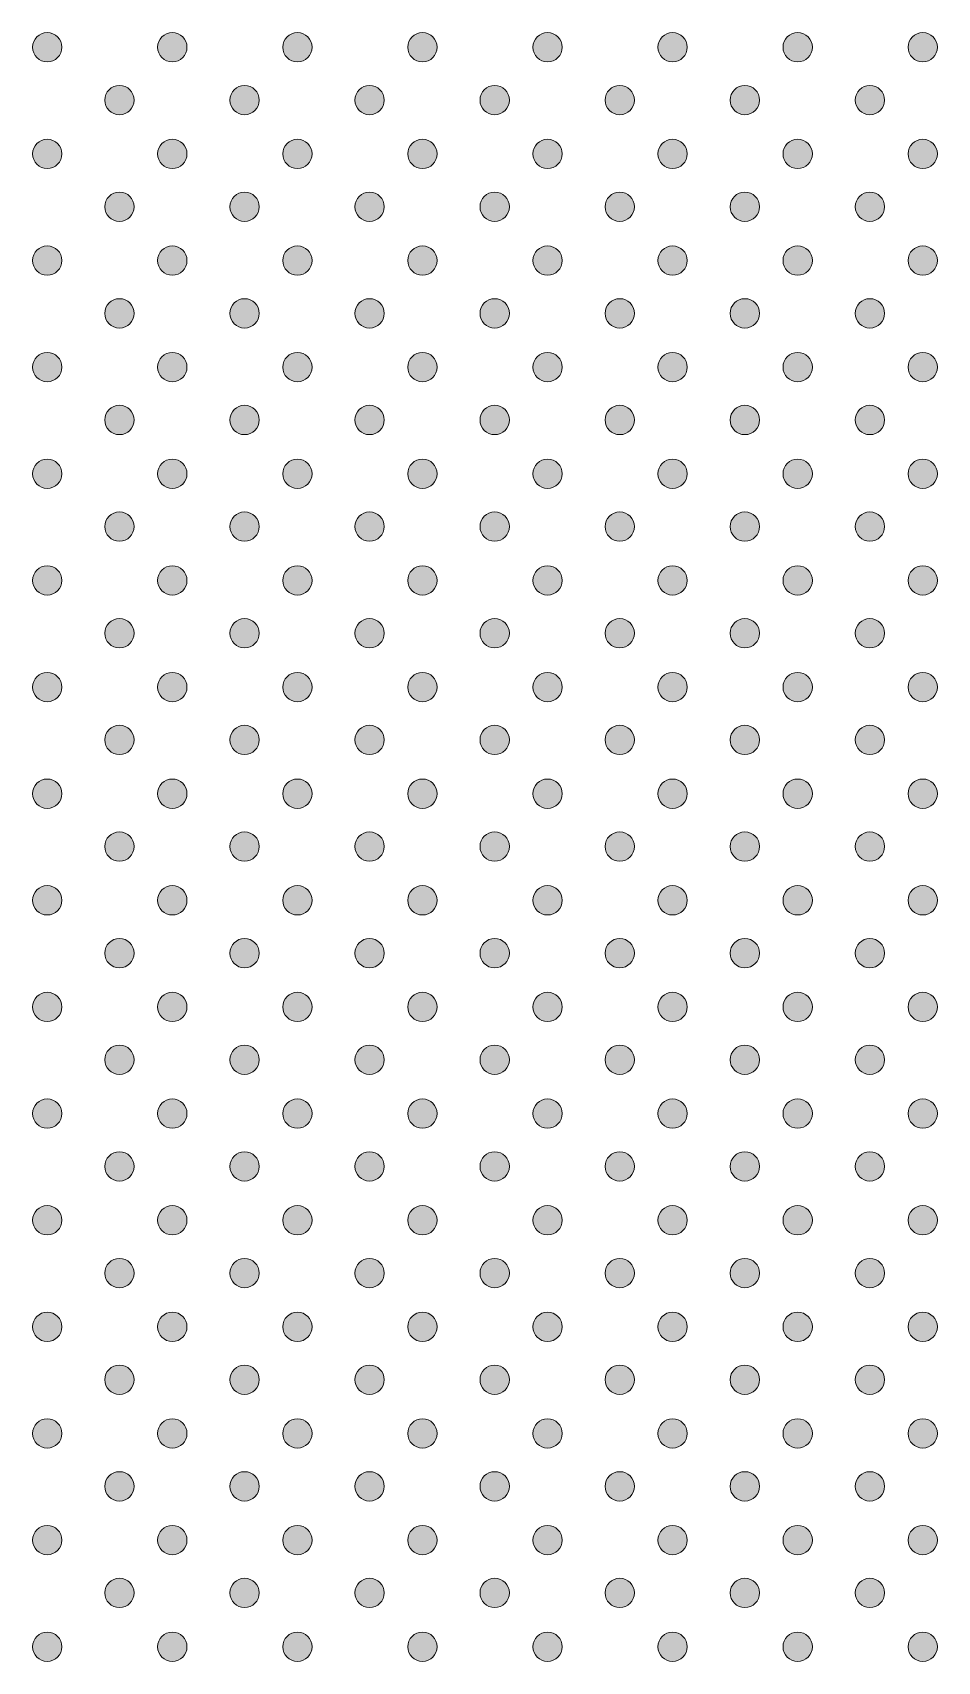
# Model space of a CAD drawing. Header units: millimetres. Extents: x 99 to 130, y -131 to 89.
# Drawn here: x 99.5 to 130.5, y 33.2 to 89 of the extents above; entities that cross this region are included whole.
import ezdxf

# ---------------------------------------------------------------- set-up
doc = ezdxf.new("R2010")
doc.units = ezdxf.units.MM
doc.header["$MEASUREMENT"] = 0
doc.layers.add('Livello 1', color=7, linetype='Continuous', lineweight=0)

msp = doc.modelspace()

# ---------------------------------------------------------------- hatches: boundary and pattern name
at = {"layer": 'Livello 1', "true_color": 0x000000, "transparency": 33554687}
h = msp.add_hatch(color=18, dxfattribs=at)
h.dxf.hatch_style = 2
edge = h.paths.add_edge_path()
edge.add_arc((99.981, 88.469), 0.502, 0, 360)
h = msp.add_hatch(color=18, dxfattribs=at)
h.dxf.hatch_style = 2
edge = h.paths.add_edge_path()
edge.add_arc((104.263, 88.469), 0.502, 0, 360)
h = msp.add_hatch(color=18, dxfattribs=at)
h.dxf.hatch_style = 2
edge = h.paths.add_edge_path()
edge.add_arc((108.546, 88.469), 0.502, 0, 360)
h = msp.add_hatch(color=18, dxfattribs=at)
h.dxf.hatch_style = 2
edge = h.paths.add_edge_path()
edge.add_arc((112.828, 88.469), 0.502, 0, 360)
h = msp.add_hatch(color=18, dxfattribs=at)
h.dxf.hatch_style = 2
edge = h.paths.add_edge_path()
edge.add_arc((117.11, 88.469), 0.502, 0, 360)
h = msp.add_hatch(color=18, dxfattribs=at)
h.dxf.hatch_style = 2
edge = h.paths.add_edge_path()
edge.add_arc((121.392, 88.469), 0.502, 0, 360)
h = msp.add_hatch(color=18, dxfattribs=at)
h.dxf.hatch_style = 2
edge = h.paths.add_edge_path()
edge.add_arc((125.674, 88.469), 0.502, 0, 360)
h = msp.add_hatch(color=18, dxfattribs=at)
h.dxf.hatch_style = 2
edge = h.paths.add_edge_path()
edge.add_arc((129.956, 88.469), 0.502, 0, 360)
h = msp.add_hatch(color=18, dxfattribs=at)
h.dxf.hatch_style = 2
edge = h.paths.add_edge_path()
edge.add_arc((102.454, 86.66), 0.502, 0, 360)
h = msp.add_hatch(color=18, dxfattribs=at)
h.dxf.hatch_style = 2
edge = h.paths.add_edge_path()
edge.add_arc((106.736, 86.66), 0.502, 0, 360)
h = msp.add_hatch(color=18, dxfattribs=at)
h.dxf.hatch_style = 2
edge = h.paths.add_edge_path()
edge.add_arc((111.018, 86.66), 0.502, 0, 360)
h = msp.add_hatch(color=18, dxfattribs=at)
h.dxf.hatch_style = 2
edge = h.paths.add_edge_path()
edge.add_arc((115.3, 86.66), 0.502, 0, 360)
h = msp.add_hatch(color=18, dxfattribs=at)
h.dxf.hatch_style = 2
edge = h.paths.add_edge_path()
edge.add_arc((119.583, 86.66), 0.502, 0, 360)
h = msp.add_hatch(color=18, dxfattribs=at)
h.dxf.hatch_style = 2
edge = h.paths.add_edge_path()
edge.add_arc((123.865, 86.66), 0.502, 0, 360)
h = msp.add_hatch(color=18, dxfattribs=at)
h.dxf.hatch_style = 2
edge = h.paths.add_edge_path()
edge.add_arc((128.147, 86.66), 0.502, 0, 360)
h = msp.add_hatch(color=18, dxfattribs=at)
h.dxf.hatch_style = 2
edge = h.paths.add_edge_path()
edge.add_arc((99.981, 84.818), 0.502, 0, 360)
h = msp.add_hatch(color=18, dxfattribs=at)
h.dxf.hatch_style = 2
edge = h.paths.add_edge_path()
edge.add_arc((104.263, 84.818), 0.502, 0, 360)
h = msp.add_hatch(color=18, dxfattribs=at)
h.dxf.hatch_style = 2
edge = h.paths.add_edge_path()
edge.add_arc((108.546, 84.818), 0.502, 0, 360)
h = msp.add_hatch(color=18, dxfattribs=at)
h.dxf.hatch_style = 2
edge = h.paths.add_edge_path()
edge.add_arc((112.828, 84.818), 0.502, 0, 360)
h = msp.add_hatch(color=18, dxfattribs=at)
h.dxf.hatch_style = 2
edge = h.paths.add_edge_path()
edge.add_arc((117.11, 84.818), 0.502, 0, 360)
h = msp.add_hatch(color=18, dxfattribs=at)
h.dxf.hatch_style = 2
edge = h.paths.add_edge_path()
edge.add_arc((121.392, 84.818), 0.502, 0, 360)
h = msp.add_hatch(color=18, dxfattribs=at)
h.dxf.hatch_style = 2
edge = h.paths.add_edge_path()
edge.add_arc((125.674, 84.818), 0.502, 0, 360)
h = msp.add_hatch(color=18, dxfattribs=at)
h.dxf.hatch_style = 2
edge = h.paths.add_edge_path()
edge.add_arc((129.956, 84.818), 0.502, 0, 360)
h = msp.add_hatch(color=18, dxfattribs=at)
h.dxf.hatch_style = 2
edge = h.paths.add_edge_path()
edge.add_arc((102.454, 83.009), 0.502, 0, 360)
h = msp.add_hatch(color=18, dxfattribs=at)
h.dxf.hatch_style = 2
edge = h.paths.add_edge_path()
edge.add_arc((106.736, 83.009), 0.502, 0, 360)
h = msp.add_hatch(color=18, dxfattribs=at)
h.dxf.hatch_style = 2
edge = h.paths.add_edge_path()
edge.add_arc((111.018, 83.009), 0.502, 0, 360)
h = msp.add_hatch(color=18, dxfattribs=at)
h.dxf.hatch_style = 2
edge = h.paths.add_edge_path()
edge.add_arc((115.3, 83.009), 0.502, 0, 360)
h = msp.add_hatch(color=18, dxfattribs=at)
h.dxf.hatch_style = 2
edge = h.paths.add_edge_path()
edge.add_arc((119.583, 83.009), 0.502, 0, 360)
h = msp.add_hatch(color=18, dxfattribs=at)
h.dxf.hatch_style = 2
edge = h.paths.add_edge_path()
edge.add_arc((123.865, 83.009), 0.502, 0, 360)
h = msp.add_hatch(color=18, dxfattribs=at)
h.dxf.hatch_style = 2
edge = h.paths.add_edge_path()
edge.add_arc((128.147, 83.009), 0.502, 0, 360)
h = msp.add_hatch(color=18, dxfattribs=at)
h.dxf.hatch_style = 2
edge = h.paths.add_edge_path()
edge.add_arc((99.981, 81.167), 0.502, 0, 360)
h = msp.add_hatch(color=18, dxfattribs=at)
h.dxf.hatch_style = 2
edge = h.paths.add_edge_path()
edge.add_arc((104.263, 81.167), 0.502, 0, 360)
h = msp.add_hatch(color=18, dxfattribs=at)
h.dxf.hatch_style = 2
edge = h.paths.add_edge_path()
edge.add_arc((108.546, 81.167), 0.502, 0, 360)
h = msp.add_hatch(color=18, dxfattribs=at)
h.dxf.hatch_style = 2
edge = h.paths.add_edge_path()
edge.add_arc((112.828, 81.167), 0.502, 0, 360)
h = msp.add_hatch(color=18, dxfattribs=at)
h.dxf.hatch_style = 2
edge = h.paths.add_edge_path()
edge.add_arc((117.11, 81.167), 0.502, 0, 360)
h = msp.add_hatch(color=18, dxfattribs=at)
h.dxf.hatch_style = 2
edge = h.paths.add_edge_path()
edge.add_arc((121.392, 81.167), 0.502, 0, 360)
h = msp.add_hatch(color=18, dxfattribs=at)
h.dxf.hatch_style = 2
edge = h.paths.add_edge_path()
edge.add_arc((125.674, 81.167), 0.502, 0, 360)
h = msp.add_hatch(color=18, dxfattribs=at)
h.dxf.hatch_style = 2
edge = h.paths.add_edge_path()
edge.add_arc((129.956, 81.167), 0.502, 0, 360)
h = msp.add_hatch(color=18, dxfattribs=at)
h.dxf.hatch_style = 2
edge = h.paths.add_edge_path()
edge.add_arc((102.454, 79.358), 0.502, 0, 360)
h = msp.add_hatch(color=18, dxfattribs=at)
h.dxf.hatch_style = 2
edge = h.paths.add_edge_path()
edge.add_arc((106.736, 79.358), 0.502, 0, 360)
h = msp.add_hatch(color=18, dxfattribs=at)
h.dxf.hatch_style = 2
edge = h.paths.add_edge_path()
edge.add_arc((111.018, 79.358), 0.502, 0, 360)
h = msp.add_hatch(color=18, dxfattribs=at)
h.dxf.hatch_style = 2
edge = h.paths.add_edge_path()
edge.add_arc((115.3, 79.358), 0.502, 0, 360)
h = msp.add_hatch(color=18, dxfattribs=at)
h.dxf.hatch_style = 2
edge = h.paths.add_edge_path()
edge.add_arc((119.583, 79.358), 0.502, 0, 360)
h = msp.add_hatch(color=18, dxfattribs=at)
h.dxf.hatch_style = 2
edge = h.paths.add_edge_path()
edge.add_arc((123.865, 79.358), 0.502, 0, 360)
h = msp.add_hatch(color=18, dxfattribs=at)
h.dxf.hatch_style = 2
edge = h.paths.add_edge_path()
edge.add_arc((128.147, 79.358), 0.502, 0, 360)
h = msp.add_hatch(color=18, dxfattribs=at)
h.dxf.hatch_style = 2
edge = h.paths.add_edge_path()
edge.add_arc((99.981, 77.516), 0.502, 0, 360)
h = msp.add_hatch(color=18, dxfattribs=at)
h.dxf.hatch_style = 2
edge = h.paths.add_edge_path()
edge.add_arc((104.263, 77.516), 0.502, 0, 360)
h = msp.add_hatch(color=18, dxfattribs=at)
h.dxf.hatch_style = 2
edge = h.paths.add_edge_path()
edge.add_arc((108.546, 77.516), 0.502, 0, 360)
h = msp.add_hatch(color=18, dxfattribs=at)
h.dxf.hatch_style = 2
edge = h.paths.add_edge_path()
edge.add_arc((112.828, 77.516), 0.502, 0, 360)
h = msp.add_hatch(color=18, dxfattribs=at)
h.dxf.hatch_style = 2
edge = h.paths.add_edge_path()
edge.add_arc((117.11, 77.516), 0.502, 0, 360)
h = msp.add_hatch(color=18, dxfattribs=at)
h.dxf.hatch_style = 2
edge = h.paths.add_edge_path()
edge.add_arc((121.392, 77.516), 0.502, 0, 360)
h = msp.add_hatch(color=18, dxfattribs=at)
h.dxf.hatch_style = 2
edge = h.paths.add_edge_path()
edge.add_arc((125.674, 77.516), 0.502, 0, 360)
h = msp.add_hatch(color=18, dxfattribs=at)
h.dxf.hatch_style = 2
edge = h.paths.add_edge_path()
edge.add_arc((129.956, 77.516), 0.502, 0, 360)
h = msp.add_hatch(color=18, dxfattribs=at)
h.dxf.hatch_style = 2
edge = h.paths.add_edge_path()
edge.add_arc((102.454, 75.707), 0.502, 0, 360)
h = msp.add_hatch(color=18, dxfattribs=at)
h.dxf.hatch_style = 2
edge = h.paths.add_edge_path()
edge.add_arc((106.736, 75.707), 0.502, 0, 360)
h = msp.add_hatch(color=18, dxfattribs=at)
h.dxf.hatch_style = 2
edge = h.paths.add_edge_path()
edge.add_arc((111.018, 75.707), 0.502, 0, 360)
h = msp.add_hatch(color=18, dxfattribs=at)
h.dxf.hatch_style = 2
edge = h.paths.add_edge_path()
edge.add_arc((115.3, 75.707), 0.502, 0, 360)
h = msp.add_hatch(color=18, dxfattribs=at)
h.dxf.hatch_style = 2
edge = h.paths.add_edge_path()
edge.add_arc((119.583, 75.707), 0.502, 0, 360)
h = msp.add_hatch(color=18, dxfattribs=at)
h.dxf.hatch_style = 2
edge = h.paths.add_edge_path()
edge.add_arc((123.865, 75.707), 0.502, 0, 360)
h = msp.add_hatch(color=18, dxfattribs=at)
h.dxf.hatch_style = 2
edge = h.paths.add_edge_path()
edge.add_arc((128.147, 75.707), 0.502, 0, 360)
h = msp.add_hatch(color=18, dxfattribs=at)
h.dxf.hatch_style = 2
edge = h.paths.add_edge_path()
edge.add_arc((99.981, 73.865), 0.502, 0, 360)
h = msp.add_hatch(color=18, dxfattribs=at)
h.dxf.hatch_style = 2
edge = h.paths.add_edge_path()
edge.add_arc((104.263, 73.865), 0.502, 0, 360)
h = msp.add_hatch(color=18, dxfattribs=at)
h.dxf.hatch_style = 2
edge = h.paths.add_edge_path()
edge.add_arc((108.546, 73.865), 0.502, 0, 360)
h = msp.add_hatch(color=18, dxfattribs=at)
h.dxf.hatch_style = 2
edge = h.paths.add_edge_path()
edge.add_arc((112.828, 73.865), 0.502, 0, 360)
h = msp.add_hatch(color=18, dxfattribs=at)
h.dxf.hatch_style = 2
edge = h.paths.add_edge_path()
edge.add_arc((117.11, 73.865), 0.502, 0, 360)
h = msp.add_hatch(color=18, dxfattribs=at)
h.dxf.hatch_style = 2
edge = h.paths.add_edge_path()
edge.add_arc((121.392, 73.865), 0.502, 0, 360)
h = msp.add_hatch(color=18, dxfattribs=at)
h.dxf.hatch_style = 2
edge = h.paths.add_edge_path()
edge.add_arc((125.674, 73.865), 0.502, 0, 360)
h = msp.add_hatch(color=18, dxfattribs=at)
h.dxf.hatch_style = 2
edge = h.paths.add_edge_path()
edge.add_arc((129.956, 73.865), 0.502, 0, 360)
h = msp.add_hatch(color=18, dxfattribs=at)
h.dxf.hatch_style = 2
edge = h.paths.add_edge_path()
edge.add_arc((102.454, 72.056), 0.502, 0, 360)
h = msp.add_hatch(color=18, dxfattribs=at)
h.dxf.hatch_style = 2
edge = h.paths.add_edge_path()
edge.add_arc((106.736, 72.056), 0.502, 0, 360)
h = msp.add_hatch(color=18, dxfattribs=at)
h.dxf.hatch_style = 2
edge = h.paths.add_edge_path()
edge.add_arc((111.018, 72.056), 0.502, 0, 360)
h = msp.add_hatch(color=18, dxfattribs=at)
h.dxf.hatch_style = 2
edge = h.paths.add_edge_path()
edge.add_arc((115.3, 72.056), 0.502, 0, 360)
h = msp.add_hatch(color=18, dxfattribs=at)
h.dxf.hatch_style = 2
edge = h.paths.add_edge_path()
edge.add_arc((119.583, 72.056), 0.502, 0, 360)
h = msp.add_hatch(color=18, dxfattribs=at)
h.dxf.hatch_style = 2
edge = h.paths.add_edge_path()
edge.add_arc((123.865, 72.056), 0.502, 0, 360)
h = msp.add_hatch(color=18, dxfattribs=at)
h.dxf.hatch_style = 2
edge = h.paths.add_edge_path()
edge.add_arc((128.147, 72.056), 0.502, 0, 360)
h = msp.add_hatch(color=18, dxfattribs=at)
h.dxf.hatch_style = 2
edge = h.paths.add_edge_path()
edge.add_arc((99.981, 70.214), 0.502, 0, 360)
h = msp.add_hatch(color=18, dxfattribs=at)
h.dxf.hatch_style = 2
edge = h.paths.add_edge_path()
edge.add_arc((104.263, 70.214), 0.502, 0, 360)
h = msp.add_hatch(color=18, dxfattribs=at)
h.dxf.hatch_style = 2
edge = h.paths.add_edge_path()
edge.add_arc((108.546, 70.214), 0.502, 0, 360)
h = msp.add_hatch(color=18, dxfattribs=at)
h.dxf.hatch_style = 2
edge = h.paths.add_edge_path()
edge.add_arc((112.828, 70.214), 0.502, 0, 360)
h = msp.add_hatch(color=18, dxfattribs=at)
h.dxf.hatch_style = 2
edge = h.paths.add_edge_path()
edge.add_arc((117.11, 70.214), 0.502, 0, 360)
h = msp.add_hatch(color=18, dxfattribs=at)
h.dxf.hatch_style = 2
edge = h.paths.add_edge_path()
edge.add_arc((121.392, 70.214), 0.502, 0, 360)
h = msp.add_hatch(color=18, dxfattribs=at)
h.dxf.hatch_style = 2
edge = h.paths.add_edge_path()
edge.add_arc((125.674, 70.214), 0.502, 0, 360)
h = msp.add_hatch(color=18, dxfattribs=at)
h.dxf.hatch_style = 2
edge = h.paths.add_edge_path()
edge.add_arc((129.956, 70.214), 0.502, 0, 360)
h = msp.add_hatch(color=18, dxfattribs=at)
h.dxf.hatch_style = 2
edge = h.paths.add_edge_path()
edge.add_arc((102.454, 68.405), 0.502, 0, 360)
h = msp.add_hatch(color=18, dxfattribs=at)
h.dxf.hatch_style = 2
edge = h.paths.add_edge_path()
edge.add_arc((106.736, 68.405), 0.502, 0, 360)
h = msp.add_hatch(color=18, dxfattribs=at)
h.dxf.hatch_style = 2
edge = h.paths.add_edge_path()
edge.add_arc((111.018, 68.405), 0.502, 0, 360)
h = msp.add_hatch(color=18, dxfattribs=at)
h.dxf.hatch_style = 2
edge = h.paths.add_edge_path()
edge.add_arc((115.3, 68.405), 0.502, 0, 360)
h = msp.add_hatch(color=18, dxfattribs=at)
h.dxf.hatch_style = 2
edge = h.paths.add_edge_path()
edge.add_arc((119.583, 68.405), 0.502, 0, 360)
h = msp.add_hatch(color=18, dxfattribs=at)
h.dxf.hatch_style = 2
edge = h.paths.add_edge_path()
edge.add_arc((123.865, 68.405), 0.502, 0, 360)
h = msp.add_hatch(color=18, dxfattribs=at)
h.dxf.hatch_style = 2
edge = h.paths.add_edge_path()
edge.add_arc((128.147, 68.405), 0.502, 0, 360)
h = msp.add_hatch(color=18, dxfattribs=at)
h.dxf.hatch_style = 2
edge = h.paths.add_edge_path()
edge.add_arc((99.981, 66.563), 0.502, 0, 360)
h = msp.add_hatch(color=18, dxfattribs=at)
h.dxf.hatch_style = 2
edge = h.paths.add_edge_path()
edge.add_arc((104.263, 66.563), 0.502, 0, 360)
h = msp.add_hatch(color=18, dxfattribs=at)
h.dxf.hatch_style = 2
edge = h.paths.add_edge_path()
edge.add_arc((108.546, 66.563), 0.502, 0, 360)
h = msp.add_hatch(color=18, dxfattribs=at)
h.dxf.hatch_style = 2
edge = h.paths.add_edge_path()
edge.add_arc((112.828, 66.563), 0.502, 0, 360)
h = msp.add_hatch(color=18, dxfattribs=at)
h.dxf.hatch_style = 2
edge = h.paths.add_edge_path()
edge.add_arc((117.11, 66.563), 0.502, 0, 360)
h = msp.add_hatch(color=18, dxfattribs=at)
h.dxf.hatch_style = 2
edge = h.paths.add_edge_path()
edge.add_arc((121.392, 66.563), 0.502, 0, 360)
h = msp.add_hatch(color=18, dxfattribs=at)
h.dxf.hatch_style = 2
edge = h.paths.add_edge_path()
edge.add_arc((125.674, 66.563), 0.502, 0, 360)
h = msp.add_hatch(color=18, dxfattribs=at)
h.dxf.hatch_style = 2
edge = h.paths.add_edge_path()
edge.add_arc((129.956, 66.563), 0.502, 0, 360)
h = msp.add_hatch(color=18, dxfattribs=at)
h.dxf.hatch_style = 2
edge = h.paths.add_edge_path()
edge.add_arc((102.454, 64.754), 0.502, 0, 360)
h = msp.add_hatch(color=18, dxfattribs=at)
h.dxf.hatch_style = 2
edge = h.paths.add_edge_path()
edge.add_arc((106.736, 64.754), 0.502, 0, 360)
h = msp.add_hatch(color=18, dxfattribs=at)
h.dxf.hatch_style = 2
edge = h.paths.add_edge_path()
edge.add_arc((111.018, 64.754), 0.502, 0, 360)
h = msp.add_hatch(color=18, dxfattribs=at)
h.dxf.hatch_style = 2
edge = h.paths.add_edge_path()
edge.add_arc((115.3, 64.754), 0.502, 0, 360)
h = msp.add_hatch(color=18, dxfattribs=at)
h.dxf.hatch_style = 2
edge = h.paths.add_edge_path()
edge.add_arc((119.583, 64.754), 0.502, 0, 360)
h = msp.add_hatch(color=18, dxfattribs=at)
h.dxf.hatch_style = 2
edge = h.paths.add_edge_path()
edge.add_arc((123.865, 64.754), 0.502, 0, 360)
h = msp.add_hatch(color=18, dxfattribs=at)
h.dxf.hatch_style = 2
edge = h.paths.add_edge_path()
edge.add_arc((128.147, 64.754), 0.502, 0, 360)
h = msp.add_hatch(color=18, dxfattribs=at)
h.dxf.hatch_style = 2
edge = h.paths.add_edge_path()
edge.add_arc((99.981, 62.912), 0.502, 0, 360)
h = msp.add_hatch(color=18, dxfattribs=at)
h.dxf.hatch_style = 2
edge = h.paths.add_edge_path()
edge.add_arc((104.263, 62.912), 0.502, 0, 360)
h = msp.add_hatch(color=18, dxfattribs=at)
h.dxf.hatch_style = 2
edge = h.paths.add_edge_path()
edge.add_arc((108.546, 62.912), 0.502, 0, 360)
h = msp.add_hatch(color=18, dxfattribs=at)
h.dxf.hatch_style = 2
edge = h.paths.add_edge_path()
edge.add_arc((112.828, 62.912), 0.502, 0, 360)
h = msp.add_hatch(color=18, dxfattribs=at)
h.dxf.hatch_style = 2
edge = h.paths.add_edge_path()
edge.add_arc((117.11, 62.912), 0.502, 0, 360)
h = msp.add_hatch(color=18, dxfattribs=at)
h.dxf.hatch_style = 2
edge = h.paths.add_edge_path()
edge.add_arc((121.392, 62.912), 0.502, 0, 360)
h = msp.add_hatch(color=18, dxfattribs=at)
h.dxf.hatch_style = 2
edge = h.paths.add_edge_path()
edge.add_arc((125.674, 62.912), 0.502, 0, 360)
h = msp.add_hatch(color=18, dxfattribs=at)
h.dxf.hatch_style = 2
edge = h.paths.add_edge_path()
edge.add_arc((129.956, 62.912), 0.502, 0, 360)
h = msp.add_hatch(color=18, dxfattribs=at)
h.dxf.hatch_style = 2
edge = h.paths.add_edge_path()
edge.add_arc((102.454, 61.103), 0.502, 0, 360)
h = msp.add_hatch(color=18, dxfattribs=at)
h.dxf.hatch_style = 2
edge = h.paths.add_edge_path()
edge.add_arc((106.736, 61.103), 0.502, 0, 360)
h = msp.add_hatch(color=18, dxfattribs=at)
h.dxf.hatch_style = 2
edge = h.paths.add_edge_path()
edge.add_arc((111.018, 61.103), 0.502, 0, 360)
h = msp.add_hatch(color=18, dxfattribs=at)
h.dxf.hatch_style = 2
edge = h.paths.add_edge_path()
edge.add_arc((115.3, 61.103), 0.502, 0, 360)
h = msp.add_hatch(color=18, dxfattribs=at)
h.dxf.hatch_style = 2
edge = h.paths.add_edge_path()
edge.add_arc((119.583, 61.103), 0.502, 0, 360)
h = msp.add_hatch(color=18, dxfattribs=at)
h.dxf.hatch_style = 2
edge = h.paths.add_edge_path()
edge.add_arc((123.865, 61.103), 0.502, 0, 360)
h = msp.add_hatch(color=18, dxfattribs=at)
h.dxf.hatch_style = 2
edge = h.paths.add_edge_path()
edge.add_arc((128.147, 61.103), 0.502, 0, 360)
h = msp.add_hatch(color=18, dxfattribs=at)
h.dxf.hatch_style = 2
edge = h.paths.add_edge_path()
edge.add_arc((99.981, 59.261), 0.502, 0, 360)
h = msp.add_hatch(color=18, dxfattribs=at)
h.dxf.hatch_style = 2
edge = h.paths.add_edge_path()
edge.add_arc((104.263, 59.261), 0.502, 0, 360)
h = msp.add_hatch(color=18, dxfattribs=at)
h.dxf.hatch_style = 2
edge = h.paths.add_edge_path()
edge.add_arc((108.546, 59.261), 0.502, 0, 360)
h = msp.add_hatch(color=18, dxfattribs=at)
h.dxf.hatch_style = 2
edge = h.paths.add_edge_path()
edge.add_arc((112.828, 59.261), 0.502, 0, 360)
h = msp.add_hatch(color=18, dxfattribs=at)
h.dxf.hatch_style = 2
edge = h.paths.add_edge_path()
edge.add_arc((117.11, 59.261), 0.502, 0, 360)
h = msp.add_hatch(color=18, dxfattribs=at)
h.dxf.hatch_style = 2
edge = h.paths.add_edge_path()
edge.add_arc((121.392, 59.261), 0.502, 0, 360)
h = msp.add_hatch(color=18, dxfattribs=at)
h.dxf.hatch_style = 2
edge = h.paths.add_edge_path()
edge.add_arc((125.674, 59.261), 0.502, 0, 360)
h = msp.add_hatch(color=18, dxfattribs=at)
h.dxf.hatch_style = 2
edge = h.paths.add_edge_path()
edge.add_arc((129.956, 59.261), 0.502, 0, 360)
h = msp.add_hatch(color=18, dxfattribs=at)
h.dxf.hatch_style = 2
edge = h.paths.add_edge_path()
edge.add_arc((102.454, 57.452), 0.502, 0, 360)
h = msp.add_hatch(color=18, dxfattribs=at)
h.dxf.hatch_style = 2
edge = h.paths.add_edge_path()
edge.add_arc((106.736, 57.452), 0.502, 0, 360)
h = msp.add_hatch(color=18, dxfattribs=at)
h.dxf.hatch_style = 2
edge = h.paths.add_edge_path()
edge.add_arc((111.018, 57.452), 0.502, 0, 360)
h = msp.add_hatch(color=18, dxfattribs=at)
h.dxf.hatch_style = 2
edge = h.paths.add_edge_path()
edge.add_arc((115.3, 57.452), 0.502, 0, 360)
h = msp.add_hatch(color=18, dxfattribs=at)
h.dxf.hatch_style = 2
edge = h.paths.add_edge_path()
edge.add_arc((119.583, 57.452), 0.502, 0, 360)
h = msp.add_hatch(color=18, dxfattribs=at)
h.dxf.hatch_style = 2
edge = h.paths.add_edge_path()
edge.add_arc((123.865, 57.452), 0.502, 0, 360)
h = msp.add_hatch(color=18, dxfattribs=at)
h.dxf.hatch_style = 2
edge = h.paths.add_edge_path()
edge.add_arc((128.147, 57.452), 0.502, 0, 360)
h = msp.add_hatch(color=18, dxfattribs=at)
h.dxf.hatch_style = 2
edge = h.paths.add_edge_path()
edge.add_arc((99.981, 55.61), 0.502, 0, 360)
h = msp.add_hatch(color=18, dxfattribs=at)
h.dxf.hatch_style = 2
edge = h.paths.add_edge_path()
edge.add_arc((104.263, 55.61), 0.502, 0, 360)
h = msp.add_hatch(color=18, dxfattribs=at)
h.dxf.hatch_style = 2
edge = h.paths.add_edge_path()
edge.add_arc((108.546, 55.61), 0.502, 0, 360)
h = msp.add_hatch(color=18, dxfattribs=at)
h.dxf.hatch_style = 2
edge = h.paths.add_edge_path()
edge.add_arc((112.828, 55.61), 0.502, 0, 360)
h = msp.add_hatch(color=18, dxfattribs=at)
h.dxf.hatch_style = 2
edge = h.paths.add_edge_path()
edge.add_arc((117.11, 55.61), 0.502, 0, 360)
h = msp.add_hatch(color=18, dxfattribs=at)
h.dxf.hatch_style = 2
edge = h.paths.add_edge_path()
edge.add_arc((121.392, 55.61), 0.502, 0, 360)
h = msp.add_hatch(color=18, dxfattribs=at)
h.dxf.hatch_style = 2
edge = h.paths.add_edge_path()
edge.add_arc((125.674, 55.61), 0.502, 0, 360)
h = msp.add_hatch(color=18, dxfattribs=at)
h.dxf.hatch_style = 2
edge = h.paths.add_edge_path()
edge.add_arc((129.956, 55.61), 0.502, 0, 360)
h = msp.add_hatch(color=18, dxfattribs=at)
h.dxf.hatch_style = 2
edge = h.paths.add_edge_path()
edge.add_arc((102.454, 53.801), 0.502, 0, 360)
h = msp.add_hatch(color=18, dxfattribs=at)
h.dxf.hatch_style = 2
edge = h.paths.add_edge_path()
edge.add_arc((106.736, 53.801), 0.502, 0, 360)
h = msp.add_hatch(color=18, dxfattribs=at)
h.dxf.hatch_style = 2
edge = h.paths.add_edge_path()
edge.add_arc((111.018, 53.801), 0.502, 0, 360)
h = msp.add_hatch(color=18, dxfattribs=at)
h.dxf.hatch_style = 2
edge = h.paths.add_edge_path()
edge.add_arc((115.3, 53.801), 0.502, 0, 360)
h = msp.add_hatch(color=18, dxfattribs=at)
h.dxf.hatch_style = 2
edge = h.paths.add_edge_path()
edge.add_arc((119.583, 53.801), 0.502, 0, 360)
h = msp.add_hatch(color=18, dxfattribs=at)
h.dxf.hatch_style = 2
edge = h.paths.add_edge_path()
edge.add_arc((123.865, 53.801), 0.502, 0, 360)
h = msp.add_hatch(color=18, dxfattribs=at)
h.dxf.hatch_style = 2
edge = h.paths.add_edge_path()
edge.add_arc((128.147, 53.801), 0.502, 0, 360)
h = msp.add_hatch(color=18, dxfattribs=at)
h.dxf.hatch_style = 2
edge = h.paths.add_edge_path()
edge.add_arc((99.981, 51.96), 0.502, 0, 360)
h = msp.add_hatch(color=18, dxfattribs=at)
h.dxf.hatch_style = 2
edge = h.paths.add_edge_path()
edge.add_arc((104.263, 51.96), 0.502, 0, 360)
h = msp.add_hatch(color=18, dxfattribs=at)
h.dxf.hatch_style = 2
edge = h.paths.add_edge_path()
edge.add_arc((108.546, 51.96), 0.502, 0, 360)
h = msp.add_hatch(color=18, dxfattribs=at)
h.dxf.hatch_style = 2
edge = h.paths.add_edge_path()
edge.add_arc((112.828, 51.96), 0.502, 0, 360)
h = msp.add_hatch(color=18, dxfattribs=at)
h.dxf.hatch_style = 2
edge = h.paths.add_edge_path()
edge.add_arc((117.11, 51.96), 0.502, 0, 360)
h = msp.add_hatch(color=18, dxfattribs=at)
h.dxf.hatch_style = 2
edge = h.paths.add_edge_path()
edge.add_arc((121.392, 51.96), 0.502, 0, 360)
h = msp.add_hatch(color=18, dxfattribs=at)
h.dxf.hatch_style = 2
edge = h.paths.add_edge_path()
edge.add_arc((125.674, 51.96), 0.502, 0, 360)
h = msp.add_hatch(color=18, dxfattribs=at)
h.dxf.hatch_style = 2
edge = h.paths.add_edge_path()
edge.add_arc((129.956, 51.96), 0.502, 0, 360)
h = msp.add_hatch(color=18, dxfattribs=at)
h.dxf.hatch_style = 2
edge = h.paths.add_edge_path()
edge.add_arc((102.454, 50.15), 0.502, 0, 360)
h = msp.add_hatch(color=18, dxfattribs=at)
h.dxf.hatch_style = 2
edge = h.paths.add_edge_path()
edge.add_arc((106.736, 50.15), 0.502, 0, 360)
h = msp.add_hatch(color=18, dxfattribs=at)
h.dxf.hatch_style = 2
edge = h.paths.add_edge_path()
edge.add_arc((111.018, 50.15), 0.502, 0, 360)
h = msp.add_hatch(color=18, dxfattribs=at)
h.dxf.hatch_style = 2
edge = h.paths.add_edge_path()
edge.add_arc((115.3, 50.15), 0.502, 0, 360)
h = msp.add_hatch(color=18, dxfattribs=at)
h.dxf.hatch_style = 2
edge = h.paths.add_edge_path()
edge.add_arc((119.583, 50.15), 0.502, 0, 360)
h = msp.add_hatch(color=18, dxfattribs=at)
h.dxf.hatch_style = 2
edge = h.paths.add_edge_path()
edge.add_arc((123.865, 50.15), 0.502, 0, 360)
h = msp.add_hatch(color=18, dxfattribs=at)
h.dxf.hatch_style = 2
edge = h.paths.add_edge_path()
edge.add_arc((128.147, 50.15), 0.502, 0, 360)
h = msp.add_hatch(color=18, dxfattribs=at)
h.dxf.hatch_style = 2
edge = h.paths.add_edge_path()
edge.add_arc((99.981, 48.309), 0.502, 0, 360)
h = msp.add_hatch(color=18, dxfattribs=at)
h.dxf.hatch_style = 2
edge = h.paths.add_edge_path()
edge.add_arc((104.263, 48.309), 0.502, 0, 360)
h = msp.add_hatch(color=18, dxfattribs=at)
h.dxf.hatch_style = 2
edge = h.paths.add_edge_path()
edge.add_arc((108.546, 48.309), 0.502, 0, 360)
h = msp.add_hatch(color=18, dxfattribs=at)
h.dxf.hatch_style = 2
edge = h.paths.add_edge_path()
edge.add_arc((112.828, 48.309), 0.502, 0, 360)
h = msp.add_hatch(color=18, dxfattribs=at)
h.dxf.hatch_style = 2
edge = h.paths.add_edge_path()
edge.add_arc((117.11, 48.309), 0.502, 0, 360)
h = msp.add_hatch(color=18, dxfattribs=at)
h.dxf.hatch_style = 2
edge = h.paths.add_edge_path()
edge.add_arc((121.392, 48.309), 0.502, 0, 360)
h = msp.add_hatch(color=18, dxfattribs=at)
h.dxf.hatch_style = 2
edge = h.paths.add_edge_path()
edge.add_arc((125.674, 48.309), 0.502, 0, 360)
h = msp.add_hatch(color=18, dxfattribs=at)
h.dxf.hatch_style = 2
edge = h.paths.add_edge_path()
edge.add_arc((129.956, 48.309), 0.502, 0, 360)
h = msp.add_hatch(color=18, dxfattribs=at)
h.dxf.hatch_style = 2
edge = h.paths.add_edge_path()
edge.add_arc((102.454, 46.499), 0.502, 0, 360)
h = msp.add_hatch(color=18, dxfattribs=at)
h.dxf.hatch_style = 2
edge = h.paths.add_edge_path()
edge.add_arc((106.736, 46.499), 0.502, 0, 360)
h = msp.add_hatch(color=18, dxfattribs=at)
h.dxf.hatch_style = 2
edge = h.paths.add_edge_path()
edge.add_arc((111.018, 46.499), 0.502, 0, 360)
h = msp.add_hatch(color=18, dxfattribs=at)
h.dxf.hatch_style = 2
edge = h.paths.add_edge_path()
edge.add_arc((115.3, 46.499), 0.502, 0, 360)
h = msp.add_hatch(color=18, dxfattribs=at)
h.dxf.hatch_style = 2
edge = h.paths.add_edge_path()
edge.add_arc((119.583, 46.499), 0.502, 0, 360)
h = msp.add_hatch(color=18, dxfattribs=at)
h.dxf.hatch_style = 2
edge = h.paths.add_edge_path()
edge.add_arc((123.865, 46.499), 0.502, 0, 360)
h = msp.add_hatch(color=18, dxfattribs=at)
h.dxf.hatch_style = 2
edge = h.paths.add_edge_path()
edge.add_arc((128.147, 46.499), 0.502, 0, 360)
h = msp.add_hatch(color=18, dxfattribs=at)
h.dxf.hatch_style = 2
edge = h.paths.add_edge_path()
edge.add_arc((99.981, 44.658), 0.502, 0, 360)
h = msp.add_hatch(color=18, dxfattribs=at)
h.dxf.hatch_style = 2
edge = h.paths.add_edge_path()
edge.add_arc((104.263, 44.658), 0.502, 0, 360)
h = msp.add_hatch(color=18, dxfattribs=at)
h.dxf.hatch_style = 2
edge = h.paths.add_edge_path()
edge.add_arc((108.546, 44.658), 0.502, 0, 360)
h = msp.add_hatch(color=18, dxfattribs=at)
h.dxf.hatch_style = 2
edge = h.paths.add_edge_path()
edge.add_arc((112.828, 44.658), 0.502, 0, 360)
h = msp.add_hatch(color=18, dxfattribs=at)
h.dxf.hatch_style = 2
edge = h.paths.add_edge_path()
edge.add_arc((117.11, 44.658), 0.502, 0, 360)
h = msp.add_hatch(color=18, dxfattribs=at)
h.dxf.hatch_style = 2
edge = h.paths.add_edge_path()
edge.add_arc((121.392, 44.658), 0.502, 0, 360)
h = msp.add_hatch(color=18, dxfattribs=at)
h.dxf.hatch_style = 2
edge = h.paths.add_edge_path()
edge.add_arc((125.674, 44.658), 0.502, 0, 360)
h = msp.add_hatch(color=18, dxfattribs=at)
h.dxf.hatch_style = 2
edge = h.paths.add_edge_path()
edge.add_arc((129.956, 44.658), 0.502, 0, 360)
h = msp.add_hatch(color=18, dxfattribs=at)
h.dxf.hatch_style = 2
edge = h.paths.add_edge_path()
edge.add_arc((102.454, 42.848), 0.502, 0, 360)
h = msp.add_hatch(color=18, dxfattribs=at)
h.dxf.hatch_style = 2
edge = h.paths.add_edge_path()
edge.add_arc((106.736, 42.848), 0.502, 0, 360)
h = msp.add_hatch(color=18, dxfattribs=at)
h.dxf.hatch_style = 2
edge = h.paths.add_edge_path()
edge.add_arc((111.018, 42.848), 0.502, 0, 360)
h = msp.add_hatch(color=18, dxfattribs=at)
h.dxf.hatch_style = 2
edge = h.paths.add_edge_path()
edge.add_arc((115.3, 42.848), 0.502, 0, 360)
h = msp.add_hatch(color=18, dxfattribs=at)
h.dxf.hatch_style = 2
edge = h.paths.add_edge_path()
edge.add_arc((119.583, 42.848), 0.502, 0, 360)
h = msp.add_hatch(color=18, dxfattribs=at)
h.dxf.hatch_style = 2
edge = h.paths.add_edge_path()
edge.add_arc((123.865, 42.848), 0.502, 0, 360)
h = msp.add_hatch(color=18, dxfattribs=at)
h.dxf.hatch_style = 2
edge = h.paths.add_edge_path()
edge.add_arc((128.147, 42.848), 0.502, 0, 360)
h = msp.add_hatch(color=18, dxfattribs=at)
h.dxf.hatch_style = 2
edge = h.paths.add_edge_path()
edge.add_arc((99.981, 41.007), 0.502, 0, 360)
h = msp.add_hatch(color=18, dxfattribs=at)
h.dxf.hatch_style = 2
edge = h.paths.add_edge_path()
edge.add_arc((104.263, 41.007), 0.502, 0, 360)
h = msp.add_hatch(color=18, dxfattribs=at)
h.dxf.hatch_style = 2
edge = h.paths.add_edge_path()
edge.add_arc((108.546, 41.007), 0.502, 0, 360)
h = msp.add_hatch(color=18, dxfattribs=at)
h.dxf.hatch_style = 2
edge = h.paths.add_edge_path()
edge.add_arc((112.828, 41.007), 0.502, 0, 360)
h = msp.add_hatch(color=18, dxfattribs=at)
h.dxf.hatch_style = 2
edge = h.paths.add_edge_path()
edge.add_arc((117.11, 41.007), 0.502, 0, 360)
h = msp.add_hatch(color=18, dxfattribs=at)
h.dxf.hatch_style = 2
edge = h.paths.add_edge_path()
edge.add_arc((121.392, 41.007), 0.502, 0, 360)
h = msp.add_hatch(color=18, dxfattribs=at)
h.dxf.hatch_style = 2
edge = h.paths.add_edge_path()
edge.add_arc((125.674, 41.007), 0.502, 0, 360)
h = msp.add_hatch(color=18, dxfattribs=at)
h.dxf.hatch_style = 2
edge = h.paths.add_edge_path()
edge.add_arc((129.956, 41.007), 0.502, 0, 360)
h = msp.add_hatch(color=18, dxfattribs=at)
h.dxf.hatch_style = 2
edge = h.paths.add_edge_path()
edge.add_arc((102.454, 39.197), 0.502, 0, 360)
h = msp.add_hatch(color=18, dxfattribs=at)
h.dxf.hatch_style = 2
edge = h.paths.add_edge_path()
edge.add_arc((106.736, 39.197), 0.502, 0, 360)
h = msp.add_hatch(color=18, dxfattribs=at)
h.dxf.hatch_style = 2
edge = h.paths.add_edge_path()
edge.add_arc((111.018, 39.197), 0.502, 0, 360)
h = msp.add_hatch(color=18, dxfattribs=at)
h.dxf.hatch_style = 2
edge = h.paths.add_edge_path()
edge.add_arc((115.3, 39.197), 0.502, 0, 360)
h = msp.add_hatch(color=18, dxfattribs=at)
h.dxf.hatch_style = 2
edge = h.paths.add_edge_path()
edge.add_arc((119.583, 39.197), 0.502, 0, 360)
h = msp.add_hatch(color=18, dxfattribs=at)
h.dxf.hatch_style = 2
edge = h.paths.add_edge_path()
edge.add_arc((123.865, 39.197), 0.502, 0, 360)
h = msp.add_hatch(color=18, dxfattribs=at)
h.dxf.hatch_style = 2
edge = h.paths.add_edge_path()
edge.add_arc((128.147, 39.197), 0.502, 0, 360)
h = msp.add_hatch(color=18, dxfattribs=at)
h.dxf.hatch_style = 2
edge = h.paths.add_edge_path()
edge.add_arc((99.981, 37.356), 0.502, 0, 360)
h = msp.add_hatch(color=18, dxfattribs=at)
h.dxf.hatch_style = 2
edge = h.paths.add_edge_path()
edge.add_arc((104.263, 37.356), 0.502, 0, 360)
h = msp.add_hatch(color=18, dxfattribs=at)
h.dxf.hatch_style = 2
edge = h.paths.add_edge_path()
edge.add_arc((108.546, 37.356), 0.502, 0, 360)
h = msp.add_hatch(color=18, dxfattribs=at)
h.dxf.hatch_style = 2
edge = h.paths.add_edge_path()
edge.add_arc((112.828, 37.356), 0.502, 0, 360)
h = msp.add_hatch(color=18, dxfattribs=at)
h.dxf.hatch_style = 2
edge = h.paths.add_edge_path()
edge.add_arc((117.11, 37.356), 0.502, 0, 360)
h = msp.add_hatch(color=18, dxfattribs=at)
h.dxf.hatch_style = 2
edge = h.paths.add_edge_path()
edge.add_arc((121.392, 37.356), 0.502, 0, 360)
h = msp.add_hatch(color=18, dxfattribs=at)
h.dxf.hatch_style = 2
edge = h.paths.add_edge_path()
edge.add_arc((125.674, 37.356), 0.502, 0, 360)
h = msp.add_hatch(color=18, dxfattribs=at)
h.dxf.hatch_style = 2
edge = h.paths.add_edge_path()
edge.add_arc((129.956, 37.356), 0.502, 0, 360)
h = msp.add_hatch(color=18, dxfattribs=at)
h.dxf.hatch_style = 2
edge = h.paths.add_edge_path()
edge.add_arc((102.454, 35.547), 0.502, 0, 360)
h = msp.add_hatch(color=18, dxfattribs=at)
h.dxf.hatch_style = 2
edge = h.paths.add_edge_path()
edge.add_arc((106.736, 35.547), 0.502, 0, 360)
h = msp.add_hatch(color=18, dxfattribs=at)
h.dxf.hatch_style = 2
edge = h.paths.add_edge_path()
edge.add_arc((111.018, 35.547), 0.502, 0, 360)
h = msp.add_hatch(color=18, dxfattribs=at)
h.dxf.hatch_style = 2
edge = h.paths.add_edge_path()
edge.add_arc((115.3, 35.547), 0.502, 0, 360)
h = msp.add_hatch(color=18, dxfattribs=at)
h.dxf.hatch_style = 2
edge = h.paths.add_edge_path()
edge.add_arc((119.583, 35.547), 0.502, 0, 360)
h = msp.add_hatch(color=18, dxfattribs=at)
h.dxf.hatch_style = 2
edge = h.paths.add_edge_path()
edge.add_arc((123.865, 35.547), 0.502, 0, 360)
h = msp.add_hatch(color=18, dxfattribs=at)
h.dxf.hatch_style = 2
edge = h.paths.add_edge_path()
edge.add_arc((128.147, 35.547), 0.502, 0, 360)
h = msp.add_hatch(color=18, dxfattribs=at)
h.dxf.hatch_style = 2
edge = h.paths.add_edge_path()
edge.add_arc((99.981, 33.705), 0.502, 0, 360)
h = msp.add_hatch(color=18, dxfattribs=at)
h.dxf.hatch_style = 2
edge = h.paths.add_edge_path()
edge.add_arc((104.263, 33.705), 0.502, 0, 360)
h = msp.add_hatch(color=18, dxfattribs=at)
h.dxf.hatch_style = 2
edge = h.paths.add_edge_path()
edge.add_arc((108.546, 33.705), 0.502, 0, 360)
h = msp.add_hatch(color=18, dxfattribs=at)
h.dxf.hatch_style = 2
edge = h.paths.add_edge_path()
edge.add_arc((112.828, 33.705), 0.502, 0, 360)
h = msp.add_hatch(color=18, dxfattribs=at)
h.dxf.hatch_style = 2
edge = h.paths.add_edge_path()
edge.add_arc((117.11, 33.705), 0.502, 0, 360)
h = msp.add_hatch(color=18, dxfattribs=at)
h.dxf.hatch_style = 2
edge = h.paths.add_edge_path()
edge.add_arc((121.392, 33.705), 0.502, 0, 360)
h = msp.add_hatch(color=18, dxfattribs=at)
h.dxf.hatch_style = 2
edge = h.paths.add_edge_path()
edge.add_arc((125.674, 33.705), 0.502, 0, 360)
h = msp.add_hatch(color=18, dxfattribs=at)
h.dxf.hatch_style = 2
edge = h.paths.add_edge_path()
edge.add_arc((129.956, 33.705), 0.502, 0, 360)

# ---------------------------------------------------------------- linework, layer by layer
at = {"layer": 'Livello 1'}
for centre in [(99.981, 88.469), (104.263, 88.469), (108.546, 88.469), (112.828, 88.469), (117.11, 88.469), (121.392, 88.469), (125.674, 88.469), (129.956, 88.469), (102.454, 86.66), (106.736, 86.66), (111.018, 86.66), (115.3, 86.66), (119.583, 86.66), (123.865, 86.66), (128.147, 86.66), (99.981, 84.818), (104.263, 84.818), (108.546, 84.818), (112.828, 84.818), (117.11, 84.818), (121.392, 84.818), (125.674, 84.818), (129.956, 84.818), (102.454, 83.009), (106.736, 83.009), (111.018, 83.009), (115.3, 83.009), (119.583, 83.009), (123.865, 83.009), (128.147, 83.009), (99.981, 81.167), (104.263, 81.167), (108.546, 81.167), (112.828, 81.167), (117.11, 81.167), (121.392, 81.167), (125.674, 81.167), (129.956, 81.167), (102.454, 79.358), (106.736, 79.358), (111.018, 79.358), (115.3, 79.358), (119.583, 79.358), (123.865, 79.358), (128.147, 79.358), (99.981, 77.516), (104.263, 77.516), (108.546, 77.516), (112.828, 77.516), (117.11, 77.516), (121.392, 77.516), (125.674, 77.516), (129.956, 77.516), (102.454, 75.707), (106.736, 75.707), (111.018, 75.707), (115.3, 75.707), (119.583, 75.707), (123.865, 75.707), (128.147, 75.707), (99.981, 73.865), (104.263, 73.865), (108.546, 73.865), (112.828, 73.865), (117.11, 73.865), (121.392, 73.865), (125.674, 73.865), (129.956, 73.865), (102.454, 72.056), (106.736, 72.056), (111.018, 72.056), (115.3, 72.056), (119.583, 72.056), (123.865, 72.056), (128.147, 72.056), (99.981, 70.214), (104.263, 70.214), (108.546, 70.214), (112.828, 70.214), (117.11, 70.214), (121.392, 70.214), (125.674, 70.214), (129.956, 70.214), (102.454, 68.405), (106.736, 68.405), (111.018, 68.405), (115.3, 68.405), (119.583, 68.405), (123.865, 68.405), (128.147, 68.405), (99.981, 66.563), (104.263, 66.563), (108.546, 66.563), (112.828, 66.563), (117.11, 66.563), (121.392, 66.563), (125.674, 66.563), (129.956, 66.563), (102.454, 64.754), (106.736, 64.754), (111.018, 64.754), (115.3, 64.754), (119.583, 64.754), (123.865, 64.754), (128.147, 64.754), (99.981, 62.912), (104.263, 62.912), (108.546, 62.912), (112.828, 62.912), (117.11, 62.912), (121.392, 62.912), (125.674, 62.912), (129.956, 62.912), (102.454, 61.103), (106.736, 61.103), (111.018, 61.103), (115.3, 61.103), (119.583, 61.103), (123.865, 61.103), (128.147, 61.103), (99.981, 59.261), (104.263, 59.261), (108.546, 59.261), (112.828, 59.261), (117.11, 59.261), (121.392, 59.261), (125.674, 59.261), (129.956, 59.261), (102.454, 57.452), (106.736, 57.452), (111.018, 57.452), (115.3, 57.452), (119.583, 57.452), (123.865, 57.452), (128.147, 57.452), (99.981, 55.61), (104.263, 55.61), (108.546, 55.61), (112.828, 55.61), (117.11, 55.61), (121.392, 55.61), (125.674, 55.61), (129.956, 55.61), (102.454, 53.801), (106.736, 53.801), (111.018, 53.801), (115.3, 53.801), (119.583, 53.801), (123.865, 53.801), (128.147, 53.801), (99.981, 51.96), (104.263, 51.96), (108.546, 51.96), (112.828, 51.96), (117.11, 51.96), (121.392, 51.96), (125.674, 51.96), (129.956, 51.96), (102.454, 50.15), (106.736, 50.15), (111.018, 50.15), (115.3, 50.15), (119.583, 50.15), (123.865, 50.15), (128.147, 50.15), (99.981, 48.309), (104.263, 48.309), (108.546, 48.309), (112.828, 48.309), (117.11, 48.309), (121.392, 48.309), (125.674, 48.309), (129.956, 48.309), (102.454, 46.499), (106.736, 46.499), (111.018, 46.499), (115.3, 46.499), (119.583, 46.499), (123.865, 46.499), (128.147, 46.499), (99.981, 44.658), (104.263, 44.658), (108.546, 44.658), (112.828, 44.658), (117.11, 44.658), (121.392, 44.658), (125.674, 44.658), (129.956, 44.658), (102.454, 42.848), (106.736, 42.848), (111.018, 42.848), (115.3, 42.848), (119.583, 42.848), (123.865, 42.848), (128.147, 42.848), (99.981, 41.007), (104.263, 41.007), (108.546, 41.007), (112.828, 41.007), (117.11, 41.007), (121.392, 41.007), (125.674, 41.007), (129.956, 41.007), (102.454, 39.197), (106.736, 39.197), (111.018, 39.197), (115.3, 39.197), (119.583, 39.197), (123.865, 39.197), (128.147, 39.197), (99.981, 37.356), (104.263, 37.356), (108.546, 37.356), (112.828, 37.356), (117.11, 37.356), (121.392, 37.356), (125.674, 37.356), (129.956, 37.356), (102.454, 35.547), (106.736, 35.547), (111.018, 35.547), (115.3, 35.547), (119.583, 35.547), (123.865, 35.547), (128.147, 35.547), (99.981, 33.705), (104.263, 33.705), (108.546, 33.705), (112.828, 33.705), (117.11, 33.705), (121.392, 33.705), (125.674, 33.705), (129.956, 33.705)]:
    msp.add_circle(centre, 0.502, dxfattribs=at)

doc.saveas('drawing.dxf')
